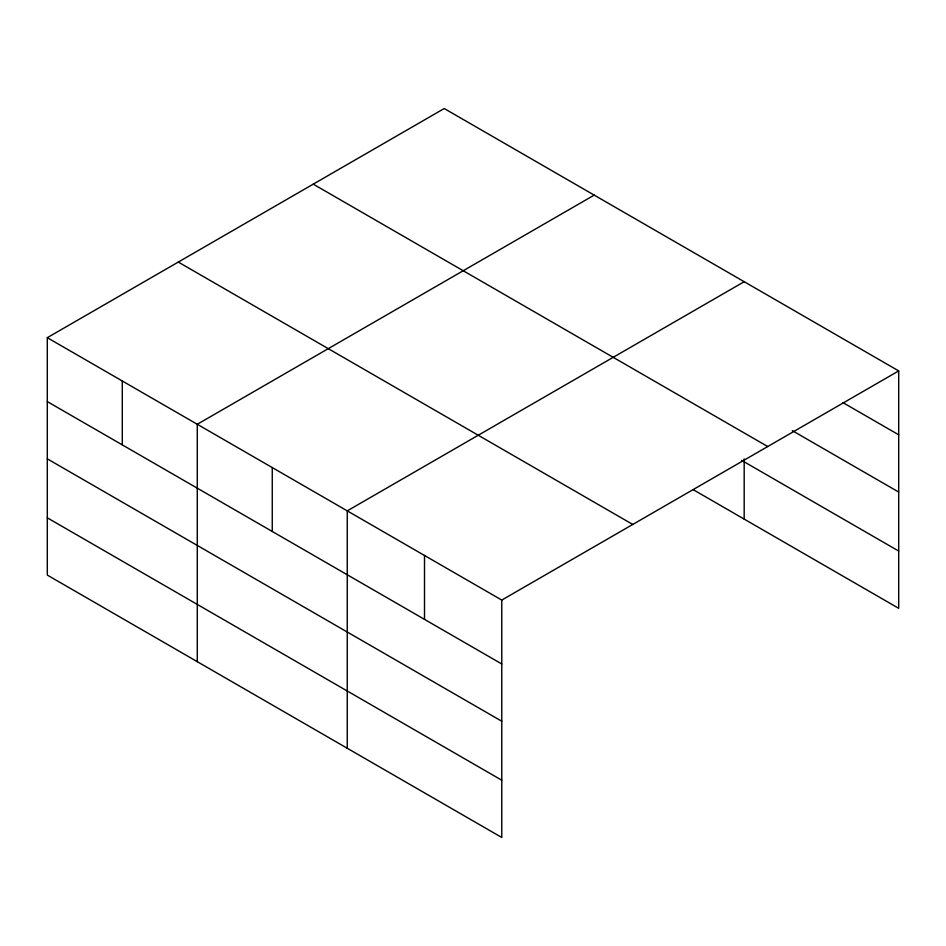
<?xml version="1.0" encoding="UTF-8"?>
<svg xmlns="http://www.w3.org/2000/svg" width="946" height="946" viewBox="0 0 946 946"><rect width="100%" height="100%" fill="white"/><g stroke="black" fill="none" stroke-linecap="round" stroke-linejoin="round"><path stroke-width="1.42" d="M501.77 721.23L501.77 600.083L47.3 337.687L47.3 575.085L501.77 837.47L501.77 721.23L47.3 458.845M47.3 337.687L444.23 108.53L898.7 370.915L898.7 608.313L693.335 489.744M594.206 195.113L197.276 424.281L197.276 661.68M744.183 281.707L347.253 510.864L347.253 748.262M501.77 600.083L898.7 370.915M842.969 402.629L898.7 434.805M792.31 430.643L898.7 492.062M313.244 184.151L767.714 446.536M741.64 460.371L898.7 551.057M178.286 262.066L632.756 524.451M47.3 401.589L501.77 663.974M47.3 517.829L501.77 780.214M744.183 458.893L744.183 519.094M424.506 555.468L424.506 619.37M272.259 467.572L272.259 531.463M122.282 380.99L122.282 444.88"/></g></svg>
